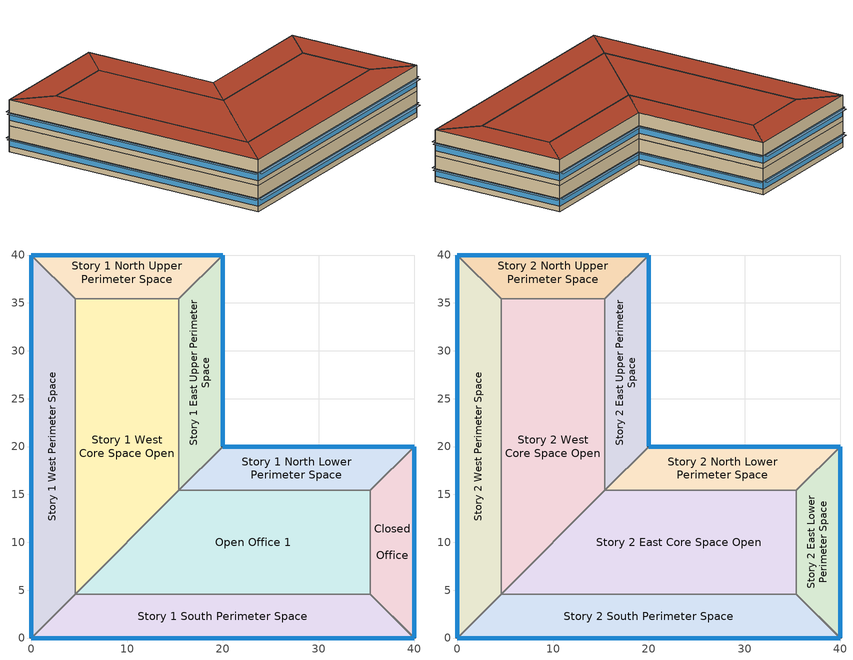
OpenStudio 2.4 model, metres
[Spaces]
Story 1 West Perimeter Space
 floor ground: 0,40 4.57,35.43 4.57,4.57 0,0 z0
 wall outside: 0,40 0,0 z0:3.8
 wall to Story 1 North Upper Perimeter Space: 4.57,35.43 0,40 z0:3.8
 wall to Story 1 West Core Space Open: 4.57,4.57 4.57,35.43 z0:3.8
 wall to Story 1 South Perimeter Space: 0,0 4.57,4.57 z0:3.8
 window: 0,39.97 0,0.03 z0.76:1.9
Story 1 North Upper Perimeter Space
 floor ground: 20,40 15.43,35.43 4.57,35.43 0,40 z0
 wall outside: 20,40 0,40 z0:3.8
 wall to Story 1 East Upper Perimeter Space: 15.43,35.43 20,40 z0:3.8
 wall to Story 1 West Core Space Open: 4.57,35.43 15.43,35.43 z0:3.8
 window: 19.97,40 0.03,40 z0.76:1.9
Story 1 East Upper Perimeter Space
 floor ground: 20,40 20,20 15.43,15.43 15.43,35.43 z0
 wall outside: 20,20 20,40 z0:3.8
 wall to Story 1 North Lower Perimeter Space: 15.43,15.43 20,20 z0:3.8
 wall to Story 1 West Core Space Open: 15.43,35.43 15.43,15.43 z0:3.8
 window: 20,20.03 20,39.97 z0.76:1.9
Story 1 North Lower Perimeter Space
 floor ground: 40,20 35.43,15.43 15.43,15.43 20,20 z0
 wall outside: 40,20 20,20 z0:3.8
 wall to Closed Office: 35.43,15.43 40,20 z0:3.8
 wall to Open Office 1: 15.43,15.43 35.43,15.43 z0:3.8
 window: 39.97,20 20.03,20 z0.76:1.9
Closed Office
 floor ground: 40,20 40,0 35.43,4.57 35.43,15.43 z0
 wall outside: 40,0 40,20 z0:3.8
 wall to Story 1 South Perimeter Space: 35.43,4.57 40,0 z0:3.8
 wall to Open Office 1: 35.43,15.43 35.43,4.57 z0:3.8
 window: 40,0.03 40,19.97 z0.76:1.9
Story 1 South Perimeter Space
 floor ground: 35.43,4.57 40,0 0,0 4.57,4.57 z0
 wall outside: 0,0 40,0 z0:3.8
 wall to Open Office 1: 35.43,4.57 4.57,4.57 z0:3.8
 window: 0.03,0 39.97,0 z0.76:1.9
Story 1 West Core Space Open
 floor ground: 15.43,35.43 15.43,15.43 4.57,4.57 4.57,35.43 z0
 wall to Open Office 1: 4.57,4.57 15.43,15.43 z0:3.8
Open Office 1
 floor ground: 35.43,15.43 35.43,4.57 4.57,4.57 15.43,15.43 z0
Story 2 West Perimeter Space
 floor to Story 1 West Perimeter Space: 0,40 4.57,35.43 4.57,4.57 0,0 z3.8
 wall outside: 0,40 0,0 z3.8:7.6
 wall to Story 2 North Upper Perimeter Space: 4.57,35.43 0,40 z3.8:7.6
 wall to Story 2 West Core Space Open: 4.57,4.57 4.57,35.43 z3.8:7.6
 wall to Story 2 South Perimeter Space: 0,0 4.57,4.57 z3.8:7.6
 window: 0,39.97 0,0.03 z4.56:5.7
 roof outside: 0,0 4.57,4.57 4.57,35.43 0,40 z7.6
Story 2 North Upper Perimeter Space
 floor to Story 1 North Upper Perimeter Space: 20,40 15.43,35.43 4.57,35.43 0,40 z3.8
 wall outside: 20,40 0,40 z3.8:7.6
 wall to Story 2 East Upper Perimeter Space: 15.43,35.43 20,40 z3.8:7.6
 wall to Story 2 West Core Space Open: 4.57,35.43 15.43,35.43 z3.8:7.6
 window: 19.97,40 0.03,40 z4.56:5.7
 roof outside: 15.43,35.43 20,40 0,40 4.57,35.43 z7.6
Story 2 East Upper Perimeter Space
 floor to Story 1 East Upper Perimeter Space: 20,40 20,20 15.43,15.43 15.43,35.43 z3.8
 wall outside: 20,20 20,40 z3.8:7.6
 wall to Story 2 North Lower Perimeter Space: 15.43,15.43 20,20 z3.8:7.6
 wall to Story 2 West Core Space Open: 15.43,35.43 15.43,15.43 z3.8:7.6
 window: 20,20.03 20,39.97 z4.56:5.7
 roof outside: 15.43,15.43 20,20 20,40 15.43,35.43 z7.6
Story 2 North Lower Perimeter Space
 floor to Story 1 North Lower Perimeter Space: 40,20 35.43,15.43 15.43,15.43 20,20 z3.8
 wall outside: 40,20 20,20 z3.8:7.6
 wall to Story 2 East Lower Perimeter Space: 35.43,15.43 40,20 z3.8:7.6
 wall to Story 2 East Core Space Open: 15.43,15.43 35.43,15.43 z3.8:7.6
 window: 39.97,20 20.03,20 z4.56:5.7
 roof outside: 35.43,15.43 40,20 20,20 15.43,15.43 z7.6
Story 2 East Lower Perimeter Space
 floor to Closed Office: 40,20 40,0 35.43,4.57 35.43,15.43 z3.8
 wall outside: 40,0 40,20 z3.8:7.6
 wall to Story 2 South Perimeter Space: 35.43,4.57 40,0 z3.8:7.6
 wall to Story 2 East Core Space Open: 35.43,15.43 35.43,4.57 z3.8:7.6
 window: 40,0.03 40,19.97 z4.56:5.7
 roof outside: 40,0 40,20 35.43,15.43 35.43,4.57 z7.6
Story 2 South Perimeter Space
 floor to Story 1 South Perimeter Space: 35.43,4.57 40,0 0,0 4.57,4.57 z3.8
 wall outside: 0,0 40,0 z3.8:7.6
 wall to Story 2 East Core Space Open: 35.43,4.57 4.57,4.57 z3.8:7.6
 window: 0.03,0 39.97,0 z4.56:5.7
 roof outside: 40,0 35.43,4.57 4.57,4.57 0,0 z7.6
Story 2 West Core Space Open
 floor to Story 1 West Core Space Open: 15.43,35.43 15.43,15.43 4.57,4.57 4.57,35.43 z3.8
 wall to Story 2 East Core Space Open: 4.57,4.57 15.43,15.43 z3.8:7.6
 roof outside: 4.57,4.57 15.43,15.43 15.43,35.43 4.57,35.43 z7.6
Story 2 East Core Space Open
 floor to Open Office 1: 35.43,15.43 35.43,4.57 4.57,4.57 15.43,15.43 z3.8
 roof outside: 35.43,4.57 35.43,15.43 15.43,15.43 4.57,4.57 z7.6
shading: 39.97,-0.57 39.97,0 0.03,0 0.03,-0.57 z1.9; 19.97,40 19.97,40.57 0.03,40.57 0.03,40 z1.9; 20.57,20.03 20.57,39.97 20,39.97 20,20.03 z1.9; 19.97,40 19.97,40.57 0.03,40.57 0.03,40 z5.7; 40.57,0.03 40.57,19.97 40,19.97 40,0.03 z1.9; 39.97,20 39.97,20.57 20.03,20.57 20.03,20 z5.7; 20.57,20.03 20.57,39.97 20,39.97 20,20.03 z5.7; 40.57,0.03 40.57,19.97 40,19.97 40,0.03 z5.7; 39.97,-0.57 39.97,0 0.03,0 0.03,-0.57 z5.7; 0,0.03 0,39.97 -0.57,39.97 -0.57,0.03 z1.9; 39.97,20 39.97,20.57 20.03,20.57 20.03,20 z1.9; 0,0.03 0,39.97 -0.57,39.97 -0.57,0.03 z5.7
[Building]
Building 1: Space Type=189.1-2009 - Office - OpenOffice - CZ4-8; Default Construction Set=EB_189.1-2009 - CZ1 - Office 1; Default Schedule Set=EB_189.1-2009 - Office - ClosedOffice - CZ1-3 Schedule Set 1; Standards Building Type=Office
[Site]
ISTANBUL: Latitude {deg}=40.97; Longitude {deg}=28.82; Time Zone {hr}=2; Elevation {m}=37
[ClimateZones]
Climate Zone Institution Name 1=ASHRAE; Climate Zone Document Name 1=ANSI/ASHRAE Standard 169; Climate Zone Document Year 1=2006; Climate Zone Value 1=3C; Climate Zone Institution Name 2=CEC; Climate Zone Document Name 2=California Climate Zone Descriptions; Climate Zone Document Year 2=1995; Climate Zone Value 2=13
[SizingPeriod:DesignDay] Sky Clearness=0; Rain Indicator=0; Snow Indicator=0; Day of Month=21; Daylight Saving Time Indicator=0; Dry-Bulb Temperature Range Modifier Type=DefaultMultipliers
Name | Maximum Dry-Bulb Temperature {C} | Daily Dry-Bulb Temperature Range {deltaC} | Humidity Indicating Conditions at Maximum Dry-Bulb | Barometric Pressure {Pa} | Wind Speed {m/s} | Wind Direction {deg} | Month | Day Type | Humidity Indicating Type | Solar Model Indicator | ASHRAE Taub | ASHRAE Taud
BERLIN Ann Clg .4% Condns Enth=>MDB | 27 | 9.2 | 57900 | 100738 | 3.7 | 150 | 7 | SummerDesignDay | Enthalpy | ASHRAETau | 0.484 | 1.888
BERLIN Ann Clg .4% Condns DP=>MDB | 22.1 | 9.2 | 18 | 100738 | 3.7 | 150 | 7 | SummerDesignDay | Dewpoint | ASHRAETau | 0.484 | 1.888
BERLIN Ann Clg .4% Condns WB=>MDB | 26.9 | 9.2 | 20.1 | 100738 | 3.7 | 150 | 7 | SummerDesignDay | Wetbulb | ASHRAETau | 0.484 | 1.888
BERLIN Ann Clg .4% Condns DB=>MWB | 30 | 9.2 | 18.9 | 100738 | 3.7 | 150 | 7 | SummerDesignDay | Wetbulb | ASHRAETau | 0.484 | 1.888
BERLIN Ann Htg Wind 99.6% Condns WS=>MCDB | 6.3 | 0 | 6.3 | 100738 | 12.8 | 100 | 2 | WinterDesignDay | Wetbulb | ASHRAEClearSky
BERLIN Ann Hum_n 99.6% Condns DP=>MCDB | -10.8 | 0 | -15 | 100738 | 3.3 | 100 | 2 | WinterDesignDay | Dewpoint | ASHRAEClearSky
BERLIN Ann Htg 99.6% Condns DB | -11.8 | 0 | -11.8 | 100738 | 3.3 | 100 | 2 | WinterDesignDay | Wetbulb | ASHRAEClearSky
ISTANBUL Ann Clg .4% Condns Enth=>MDB | 27.5 | 7.7 | 73600 | 100881 | 5.8 | 30 | 8 | SummerDesignDay | Enthalpy | ASHRAETau | 0.47 | 1.973
ISTANBUL Ann Clg .4% Condns DP=>MDB | 26.2 | 7.7 | 23.2 | 100881 | 5.8 | 30 | 8 | SummerDesignDay | Dewpoint | ASHRAETau | 0.47 | 1.973
ISTANBUL Ann Clg .4% Condns WB=>MDB | 27.6 | 7.7 | 24.3 | 100881 | 5.8 | 30 | 8 | SummerDesignDay | Wetbulb | ASHRAETau | 0.47 | 1.973
ISTANBUL Ann Clg .4% Condns DB=>MWB | 31.1 | 7.7 | 21.4 | 100881 | 5.8 | 30 | 8 | SummerDesignDay | Wetbulb | ASHRAETau | 0.47 | 1.973
ISTANBUL Ann Htg Wind 99.6% Condns WS=>MCDB | 1.3 | 0 | 1.3 | 100881 | 13.8 | 0 | 2 | WinterDesignDay | Wetbulb | ASHRAEClearSky
ISTANBUL Ann Hum_n 99.6% Condns DP=>MCDB | 0.6 | 0 | -7.2 | 100881 | 6.2 | 0 | 2 | WinterDesignDay | Dewpoint | ASHRAEClearSky
ISTANBUL Ann Htg 99.6% Condns DB | -2.6 | 0 | -2.6 | 100881 | 6.2 | 0 | 2 | WinterDesignDay | Wetbulb | ASHRAEClearSky
CAPE TOWN Ann Clg .4% Condns Enth=>MDB | 27.5 | 9.5 | 61200 | 100821 | 5.4 | 180 | 2 | SummerDesignDay | Enthalpy | ASHRAETau | 0.341 | 2.599
CAPE TOWN Ann Clg .4% Condns DP=>MDB | 22.6 | 9.5 | 19.1 | 100821 | 5.4 | 180 | 2 | SummerDesignDay | Dewpoint | ASHRAETau | 0.341 | 2.599
CAPE TOWN Ann Clg .4% Condns WB=>MDB | 27.4 | 9.5 | 21.1 | 100821 | 5.4 | 180 | 2 | SummerDesignDay | Wetbulb | ASHRAETau | 0.341 | 2.599
CAPE TOWN Ann Clg .4% Condns DB=>MWB | 31 | 9.5 | 19.4 | 100821 | 5.4 | 180 | 2 | SummerDesignDay | Wetbulb | ASHRAETau | 0.341 | 2.599
CAPE TOWN Ann Htg Wind 99.6% Condns WS=>MCDB | 13.9 | 0 | 13.9 | 100821 | 14.2 | 50 | 7 | WinterDesignDay | Wetbulb | ASHRAEClearSky
CAPE TOWN Ann Hum_n 99.6% Condns DP=>MCDB | 11.2 | 0 | 1 | 100821 | 1 | 50 | 7 | WinterDesignDay | Dewpoint | ASHRAEClearSky
CAPE TOWN Ann Htg 99.6% Condns DB | 3.8 | 0 | 3.8 | 100821 | 1 | 50 | 7 | WinterDesignDay | Wetbulb | ASHRAEClearSky
[DefaultConstructionSet] Interior Partition Construction=Interior Partition
Name | Default Exterior Surface Constructions | Default Interior Surface Constructions | Default Ground Contact Surface Constructions | Default Exterior SubSurface Constructions | Default Interior SubSurface Constructions
EB_189.1-2009 - CZ1 - Office 1 | Default Surface Constructions 1 | Default Surface Constructions 2 | Default Surface Constructions 3 | Default Sub Surface Constructions 1 | Default Sub Surface Constructions 2
EB_189.1-2009 - CZ1 - Open Office | Default Surface Constructions 22 | Default Surface Constructions 23 | Default Surface Constructions 24 | Default Sub Surface Constructions 15 | Default Sub Surface Constructions 16
EB_189.1-2009 - CZ1 - Office 2 | Default Surface Constructions 28 | Default Surface Constructions 29 | Default Surface Constructions 30 | Default Sub Surface Constructions 19 | Default Sub Surface Constructions 20
[DefaultSurfaceConstructions]
Name | Floor Construction | Wall Construction | Roof Ceiling Construction
Default Surface Constructions 1 | EB_Interior_and_exterior_Floor | EB_wall1_ASHRAE 189.1-2009 ExtWall Mass ClimateZone 7 | ASHRAE 189.1-2009 ExtRoof IEAD ClimateZone 1
Default Surface Constructions 2; Default Surface Constructions 29 | EB_Interior_and_exterior_Floor | Interior Wall | Interior Ceiling
Default Surface Constructions 3; Default Surface Constructions 24; Default Surface Constructions 30 | ExtSlabCarpet 4in ClimateZone 1-8 | ExtSlabCarpet 4in ClimateZone 1-8 | ExtSlabCarpet 4in ClimateZone 1-8
Default Surface Constructions 22 | ExtSlabCarpet 4in ClimateZone 1-8 |  | ASHRAE 189.1-2009 ExtRoof IEAD ClimateZone 1
Default Surface Constructions 23 | Interior Floor | Interior Wall | Interior Ceiling
Default Surface Constructions 28 | EB_Interior_and_exterior_Floor | EB_wall2_ASHRAE 189.1-2009 ExtWall Mass ClimateZone 8 | ASHRAE 189.1-2009 ExtRoof IEAD ClimateZone 1
[Construction]
ExtSlabCarpet 4in ClimateZone 1-8: MAT-CC05 4 HW CONCRETE, CP02 CARPET PAD
ASHRAE 189.1-2009 ExtRoof IEAD ClimateZone 1: Roof Membrane, Roof Insulation [18], Metal Decking
Interior Floor; EB_Interior_and_exterior_Floor: F16 Acoustic tile, F05 Ceiling air space resistance, M11 100mm lightweight concrete
Interior Wall: G01a 19mm gypsum board, F04 Wall air space resistance, G01a 19mm gypsum board
Interior Ceiling: M11 100mm lightweight concrete, F05 Ceiling air space resistance, F16 Acoustic tile
ASHRAE 189.1-2009 ExtWindow ClimateZone 1: Theoretical Glass [167]
Exterior Door: F08 Metal surface, I01 25mm insulation board
Interior Window: Clear 3mm
Interior Door; Interior Partition: G05 25mm wood
EB_wall1_ASHRAE 189.1-2009 ExtWall Mass ClimateZone 7: Metal Decking, 1IN Stucco, 8IN Concrete HW, I01 25mm insulation board, F04 Wall air space resistance, M11 100mm lightweight concrete, 1/2IN Gypsum
EB_wall2_ASHRAE 189.1-2009 ExtWall Mass ClimateZone 8: 1IN Stucco, 8IN Concrete HW, I01 25mm insulation board, M11 100mm lightweight concrete, 1/2IN Gypsum
[Material] Thermal Absorptance=0.9
Name | Roughness | Thickness {m} | Conductivity {W/m-K} | Density {kg/m3} | Specific Heat {J/kg-K} | Solar Absorptance | Visible Absorptance
MAT-CC05 4 HW CONCRETE | Rough | 0.1016 | 1.311 | 2240 | 836.8 | 0.85 | 0.85
1IN Stucco | Smooth | 0.0253 | 0.6918 | 1858 | 837 | 0.92 | 0.92
8IN Concrete HW | MediumRough | 0.2033 | 1.7296 | 2243 | 837 | 0.65 | 0.65
1/2IN Gypsum | Smooth | 0.0127 | 0.16 | 784.9 | 830 | 0.4 | 0.4
Roof Membrane | VeryRough | 0.0095 | 0.16 | 1121.29 | 1460 | 0.7 | 0.7
Roof Insulation [18] | MediumRough | 0.1693 | 0.049 | 265 | 836.8 | 0.7 | 0.7
Metal Decking | MediumSmooth | 0.0015 | 45.006 | 7680 | 418.4 | 0.6 | 0.6
F16 Acoustic tile | MediumSmooth | 0.0191 | 0.06 | 368 | 590 | 0.3 | 0.3
M11 100mm lightweight concrete | MediumRough | 0.1016 | 0.53 | 1280 | 840 | 0.5 | 0.5
G01a 19mm gypsum board | MediumSmooth | 0.019 | 0.16 | 800 | 1090 | 0.4 | 0.4
F08 Metal surface | Smooth | 0.0008 | 45.28 | 7824 | 500 | 0.7 | 0.7
I01 25mm insulation board | MediumRough | 0.0254 | 0.03 | 43 | 1210 | 0.6 | 0.6
G05 25mm wood | MediumSmooth | 0.0254 | 0.15 | 608 | 1630 | 0.5 | 0.5
[Material:NoMass]
CP02 CARPET PAD: Roughness=Smooth; Thermal Resistance {m2-K/W}=0.1; Thermal Absorptance=0.9; Solar Absorptance=0.8; Visible Absorptance=0.8
[Material:AirGap]
Name | Thermal Resistance {m2-K/W}
F05 Ceiling air space resistance | 0.18
F04 Wall air space resistance | 0.15
[DefaultSubSurfaceConstructions]
Name | Fixed Window Construction | Operable Window Construction | Door Construction | Tubular Daylight Dome Construction | Tubular Daylight Diffuser Construction
Default Sub Surface Constructions 1; Default Sub Surface Constructions 15; Default Sub Surface Constructions 19 | ASHRAE 189.1-2009 ExtWindow ClimateZone 1 | ASHRAE 189.1-2009 ExtWindow ClimateZone 1 | Exterior Door | Interior Window | Interior Window
Default Sub Surface Constructions 2; Default Sub Surface Constructions 16; Default Sub Surface Constructions 20 | Interior Window | Interior Window | Interior Door
[WindowMaterial:Glazing] Optical Data Type=SpectralAverage; Thickness {m}=0.003; Back Side Solar Reflectance at Normal Incidence=0; Back Side Visible Reflectance at Normal Incidence=0; Infrared Transmittance at Normal Incidence=0; Dirt Correction Factor for Solar and Visible Transmittance=1; Solar Diffusing=No
Name | Solar Transmittance at Normal Incidence | Front Side Solar Reflectance at Normal Incidence | Visible Transmittance at Normal Incidence | Front Side Visible Reflectance at Normal Incidence | Front Side Infrared Hemispherical Emissivity | Back Side Infrared Hemispherical Emissivity | Conductivity {W/m-K}
Theoretical Glass [167] | 0.2374 | 0.7126 | 0.2512 | 0.6988 | 0.985 | 0.985 | 2.1073
Clear 3mm | 0.837 | 0.075 | 0.898 | 0.081 | 0.84 | 0.84 | 0.9
[WindowMaterial:Blind]
Window Material Blind 1: Slat Width {m}=0.025; Slat Separation {m}=0.01875; Front Side Slat Beam Solar Reflectance=0.5; Back Side Slat Beam Solar Reflectance=0.5; Front Side Slat Diffuse Solar Reflectance=0.5; Back Side Slat Diffuse Solar Reflectance=0.5; Slat Beam Visible Transmittance=0
[SpaceType] Standards Building Type=Office
Name | Default Construction Set | Default Schedule Set | Design Specification Outdoor Air Object | Standards Space Type
189.1-2009 - Office - BreakRoom - CZ1-3 | EB_189.1-2009 - CZ1 - Office 1 | EB_189.1-2009 - Office - BreakRoom - CZ1-3 Schedule Set 1 | 189.1-2009 - Office - BreakRoom - CZ1-3 Ventilation | BreakRoom
189.1-2009 - Office - ClosedOffice - CZ1-3 | EB_189.1-2009 - CZ1 - Office 1 | EB_189.1-2009 - Office - ClosedOffice - CZ1-3 Schedule Set 1 | 189.1-2009 - Office - ClosedOffice - CZ1-3 Ventilation | ClosedOffice
189.1-2009 - Office - OpenOffice - CZ1-3 | EB_189.1-2009 - CZ1 - Open Office | EB_189.1-2009 - Office - ClosedOffice - CZ1-3 Schedule Set 1 | 189.1-2009 - Office - OpenOffice - CZ1-3 Ventilation | OpenOffice
189.1-2009 - Office - Restroom - CZ1-3 | EB_189.1-2009 - CZ1 - Office 1 | EB_189.1-2009 - Office - Restroom - CZ1-3 Schedule Set 1 | 189.1-2009 - Office - Restroom - CZ1-3 Ventilation | Restroom
189.1-2009 - Office - Stair - CZ1-3 | EB_189.1-2009 - CZ1 - Office 1 | 189.1-2009 - Office - Stair - CZ1-3 Schedule Set | 189.1-2009 - Office - Stair - CZ1-3 Ventilation | Stair
189.1-2009 - Office - OpenOffice - CZ4-8 | EB_189.1-2009 - CZ1 - Open Office | EB_189.1-2009 - Office - ClosedOffice - CZ1-3 Schedule Set 1 | 189.1-2009 - Office - OpenOffice - CZ4-8 Ventilation | OpenOffice
[DefaultScheduleSet] Lighting Schedule=Office Bldg Light; Infiltration Schedule=Office Infil Quarter On
Name | Hours of Operation Schedule | Number of People Schedule | People Activity Level Schedule | Electric Equipment Schedule
189.1-2009 - Office - Stair - CZ1-3 Schedule Set
EB_189.1-2009 - Office - ClosedOffice - CZ1-3 Schedule Set 1 | EB_Office Work Occ | EB_Office Work Occ | Office Activity 1 | Office Bldg Equip
EB_189.1-2009 - Office - BreakRoom - CZ1-3 Schedule Set 1 | EB_Break_Room_Activity | Office Misc Occ | Office Activity | Office Bldg Equip
EB_189.1-2009 - Office - Restroom - CZ1-3 Schedule Set 1 | EB_Restroom_Activity 1 | Office Misc Occ | Office Activity | Office Bldg Equip
[Lights:Definition] Design Level Calculation Method=Watts/Area
Name | Watts per Space Floor Area {W/m2}
189.1-2009 - Office - BreakRoom - CZ1-3 Lights Definition | 11.625
189.1-2009 - Office - ClosedOffice - CZ1-3 Lights Definition; 189.1-2009 - Office - OpenOffice - CZ1-3 Lights Definition; 189.1-2009 - Office - OpenOffice - CZ4-8 Lights Definition | 10.6563
189.1-2009 - Office - Restroom - CZ1-3 Lights Definition | 8.71877
189.1-2009 - Office - Stair - CZ1-3 Lights Definition | 5.81251
[Lights]
Name | Lights Definition | Space or SpaceType
189.1-2009 - Office - BreakRoom - CZ1-3 Lights | 189.1-2009 - Office - BreakRoom - CZ1-3 Lights Definition | 189.1-2009 - Office - BreakRoom - CZ1-3
189.1-2009 - Office - ClosedOffice - CZ1-3 Lights | 189.1-2009 - Office - ClosedOffice - CZ1-3 Lights Definition | 189.1-2009 - Office - ClosedOffice - CZ1-3
189.1-2009 - Office - OpenOffice - CZ1-3 Lights | 189.1-2009 - Office - OpenOffice - CZ1-3 Lights Definition | 189.1-2009 - Office - OpenOffice - CZ1-3
189.1-2009 - Office - Restroom - CZ1-3 Lights | 189.1-2009 - Office - Restroom - CZ1-3 Lights Definition | 189.1-2009 - Office - Restroom - CZ1-3
189.1-2009 - Office - Stair - CZ1-3 Lights | 189.1-2009 - Office - Stair - CZ1-3 Lights Definition | 189.1-2009 - Office - Stair - CZ1-3
189.1-2009 - Office - OpenOffice - CZ4-8 Lights | 189.1-2009 - Office - OpenOffice - CZ4-8 Lights Definition | 189.1-2009 - Office - OpenOffice - CZ4-8
[DesignSpecification:OutdoorAir] Outdoor Air Method=Sum
Name | Outdoor Air Flow per Person {m3/s-person} | Outdoor Air Flow per Floor Area {m3/s-m2}
189.1-2009 - Office - BreakRoom - CZ1-3 Ventilation | 0.00707921
189.1-2009 - Office - ClosedOffice - CZ1-3 Ventilation; 189.1-2009 - Office - OpenOffice - CZ1-3 Ventilation; 189.1-2009 - Office - OpenOffice - CZ4-8 Ventilation | 0.00943895
189.1-2009 - Office - Restroom - CZ1-3 Ventilation |  | 0.0048768
189.1-2009 - Office - Stair - CZ1-3 Ventilation |  | 0.000254
[People:Definition] Number of People Calculation Method=People/Area; Fraction Radiant=0.3
Name | People per Space Floor Area {person/m2}
189.1-2009 - Office - BreakRoom - CZ1-3 People Definition | 0.538196
189.1-2009 - Office - ClosedOffice - CZ1-3 People Definition | 0.0511286
189.1-2009 - Office - OpenOffice - CZ1-3 People Definition; 189.1-2009 - Office - OpenOffice - CZ4-8 People Definition | 0.0565105
189.1-2009 - Office - Restroom - CZ1-3 People Definition | 0.107639
[People]
Name | People Definition | Space or SpaceType
189.1-2009 - Office - BreakRoom - CZ1-3 People | 189.1-2009 - Office - BreakRoom - CZ1-3 People Definition | 189.1-2009 - Office - BreakRoom - CZ1-3
189.1-2009 - Office - ClosedOffice - CZ1-3 People | 189.1-2009 - Office - ClosedOffice - CZ1-3 People Definition | 189.1-2009 - Office - ClosedOffice - CZ1-3
189.1-2009 - Office - OpenOffice - CZ1-3 People | 189.1-2009 - Office - OpenOffice - CZ1-3 People Definition | 189.1-2009 - Office - OpenOffice - CZ1-3
189.1-2009 - Office - Restroom - CZ1-3 People | 189.1-2009 - Office - Restroom - CZ1-3 People Definition | 189.1-2009 - Office - Restroom - CZ1-3
189.1-2009 - Office - OpenOffice - CZ4-8 People | 189.1-2009 - Office - OpenOffice - CZ4-8 People Definition | 189.1-2009 - Office - OpenOffice - CZ4-8
[SpaceInfiltration:DesignFlowRate] Design Flow Rate Calculation Method=Flow/ExteriorArea
Name | Space or SpaceType | Flow per Exterior Surface Area {m3/s-m2}
189.1-2009 - Office - BreakRoom - CZ1-3 Infiltration | 189.1-2009 - Office - BreakRoom - CZ1-3 | 0.00030226
189.1-2009 - Office - ClosedOffice - CZ1-3 Infiltration | 189.1-2009 - Office - ClosedOffice - CZ1-3 | 0.00030226
189.1-2009 - Office - OpenOffice - CZ1-3 Infiltration | 189.1-2009 - Office - OpenOffice - CZ1-3 | 0.00030226
189.1-2009 - Office - Restroom - CZ1-3 Infiltration | 189.1-2009 - Office - Restroom - CZ1-3 | 0.00030226
189.1-2009 - Office - Stair - CZ1-3 Infiltration | 189.1-2009 - Office - Stair - CZ1-3 | 0.00030226
189.1-2009 - Office - OpenOffice - CZ4-8 Infiltration | 189.1-2009 - Office - OpenOffice - CZ4-8 | 0.000226568
[ElectricEquipment:Definition] Design Level Calculation Method=Watts/Area
Name | Watts per Space Floor Area {W/m2}
189.1-2009 - Office - BreakRoom - CZ1-3 Electric Equipment Definition | 48.007
189.1-2009 - Office - ClosedOffice - CZ1-3 Electric Equipment Definition | 6.8889
189.1-2009 - Office - OpenOffice - CZ1-3 Electric Equipment Definition; 189.1-2009 - Office - OpenOffice - CZ4-8 Electric Equipment Definition | 7.64238
189.1-2009 - Office - Restroom - CZ1-3 Electric Equipment Definition | 0.753474
[ElectricEquipment]
Name | Electric Equipment Definition | Space or SpaceType
189.1-2009 - Office - BreakRoom - CZ1-3 Electric Equipment | 189.1-2009 - Office - BreakRoom - CZ1-3 Electric Equipment Definition | 189.1-2009 - Office - BreakRoom - CZ1-3
189.1-2009 - Office - ClosedOffice - CZ1-3 Electric Equipment | 189.1-2009 - Office - ClosedOffice - CZ1-3 Electric Equipment Definition | 189.1-2009 - Office - ClosedOffice - CZ1-3
189.1-2009 - Office - OpenOffice - CZ1-3 Electric Equipment | 189.1-2009 - Office - OpenOffice - CZ1-3 Electric Equipment Definition | 189.1-2009 - Office - OpenOffice - CZ1-3
189.1-2009 - Office - Restroom - CZ1-3 Electric Equipment | 189.1-2009 - Office - Restroom - CZ1-3 Electric Equipment Definition | 189.1-2009 - Office - Restroom - CZ1-3
189.1-2009 - Office - OpenOffice - CZ4-8 Electric Equipment | 189.1-2009 - Office - OpenOffice - CZ4-8 Electric Equipment Definition | 189.1-2009 - Office - OpenOffice - CZ4-8
[ThermostatSetpoint:DualSetpoint] Heating Setpoint Temperature Schedule=Medium Office HtgSetp; Cooling Setpoint Temperature Schedule=Medium Office ClgSetp
Thermal Zone 2 Thermostat 1; Thermal Zone 3 Thermostat 1; Thermal Zone 4 Thermostat 1; Thermal Zone 5 Thermostat 1; Thermal Zone 6 Thermostat 1; Thermal Zone 1 Thermostat 1
[ShadingControl]
Shading Control 1: Shading Type=InteriorBlind; Shading Device Material=Window Material Blind 1
[BuildingStory] Nominal Floor to Floor Height {m}=3.8
Name | Nominal Z Coordinate {m}
Story 1; Story 2; Story 4; Story 6 | 0
Story 3; Story 5; Story 7 | 3.8
[Space]
Name | Space Type | Default Construction Set | Default Schedule Set | Building Story | Thermal Zone
Story 1 West Perimeter Space; Closed Office | 189.1-2009 - Office - ClosedOffice - CZ1-3 | EB_189.1-2009 - CZ1 - Office 2 | EB_189.1-2009 - Office - ClosedOffice - CZ1-3 Schedule Set 1 | Story 1 | Thermal Zone 1
Story 1 North Upper Perimeter Space; Story 1 North Lower Perimeter Space | 189.1-2009 - Office - Stair - CZ1-3 | EB_189.1-2009 - CZ1 - Office 2 | 189.1-2009 - Office - Stair - CZ1-3 Schedule Set | Story 1 | Thermal Zone 3
Story 1 East Upper Perimeter Space | 189.1-2009 - Office - Restroom - CZ1-3 | EB_189.1-2009 - CZ1 - Office 2 | EB_189.1-2009 - Office - Restroom - CZ1-3 Schedule Set 1 | Story 1 | Thermal Zone 5
Story 1 South Perimeter Space | 189.1-2009 - Office - BreakRoom - CZ1-3 | EB_189.1-2009 - CZ1 - Office 2 | EB_189.1-2009 - Office - BreakRoom - CZ1-3 Schedule Set 1 | Story 1 | Thermal Zone 6
Story 1 West Core Space Open; Open Office 1 | 189.1-2009 - Office - OpenOffice - CZ1-3 | EB_189.1-2009 - CZ1 - Open Office | EB_189.1-2009 - Office - ClosedOffice - CZ1-3 Schedule Set 1 | Story 1 | Thermal Zone 2
Story 2 West Perimeter Space; Story 2 North Upper Perimeter Space; Story 2 North Lower Perimeter Space; Story 2 East Lower Perimeter Space | 189.1-2009 - Office - ClosedOffice - CZ1-3 | EB_189.1-2009 - CZ1 - Office 2 | EB_189.1-2009 - Office - ClosedOffice - CZ1-3 Schedule Set 1 | Story 2 | Thermal Zone 1
Story 2 East Upper Perimeter Space | 189.1-2009 - Office - Restroom - CZ1-3 | EB_189.1-2009 - CZ1 - Office 2 | EB_189.1-2009 - Office - Restroom - CZ1-3 Schedule Set 1 | Story 2 | Thermal Zone 5
Story 2 South Perimeter Space | 189.1-2009 - Office - BreakRoom - CZ1-3 | EB_189.1-2009 - CZ1 - Office 2 | EB_189.1-2009 - Office - BreakRoom - CZ1-3 Schedule Set 1 | Story 2 | Thermal Zone 6
Story 2 West Core Space Open; Story 2 East Core Space Open | 189.1-2009 - Office - OpenOffice - CZ1-3 | EB_189.1-2009 - CZ1 - Open Office | EB_189.1-2009 - Office - ClosedOffice - CZ1-3 Schedule Set 1 | Story 2 | Thermal Zone 4
[ThermalZone] Use Ideal Air Loads=Yes
Name | Thermostat
Thermal Zone 1 | Thermal Zone 1 Thermostat 1
Thermal Zone 2 | Thermal Zone 2 Thermostat 1
Thermal Zone 3 | Thermal Zone 3 Thermostat 1
Thermal Zone 4 | Thermal Zone 4 Thermostat 1
Thermal Zone 5 | Thermal Zone 5 Thermostat 1
Thermal Zone 6 | Thermal Zone 6 Thermostat 1
[Sizing:Zone] Zone Cooling Design Supply Air Temperature Input Method=SupplyAirTemperature; Zone Cooling Design Supply Air Temperature {C}=14; Zone Cooling Design Supply Air Temperature Difference {deltaC}=11.11; Zone Heating Design Supply Air Temperature Input Method=SupplyAirTemperature; Zone Heating Design Supply Air Temperature {C}=40; Zone Heating Design Supply Air Temperature Difference {deltaC}=11.11; Zone Cooling Design Supply Air Humidity Ratio {kg-H2O/kg-air}=0.0085; Zone Heating Design Supply Air Humidity Ratio {kg-H2O/kg-air}=0.008; Cooling Design Air Flow Method=DesignDay; Heating Design Air Flow Method=DesignDay; Account for Dedicated Outdoor Air System=No; Dedicated Outdoor Air System Control Strategy=NeutralSupplyAir; Dedicated Outdoor Air Low Setpoint Temperature for Design {C}=autosize; Dedicated Outdoor Air High Setpoint Temperature for Design {C}=autosize
Thermal Zone 1; Thermal Zone 2; Thermal Zone 3; Thermal Zone 4; Thermal Zone 5; Thermal Zone 6
[Schedule:Ruleset]
Name | Default Day Schedule | Summer Design Day Schedule | Winter Design Day Schedule
Office Bldg Light | Office Bldg Light Default Schedule | Office Bldg Light Summer Design Day | Office Bldg Light Winter Design Day
Office Misc Occ | Office Bldg Occ Default Schedule 1 | Office Bldg Occ Summer Design Day 1 | Office Bldg Occ Winter Design Day 1
Office Activity | Office Activity Default Schedule | Office Activity Summer Design Day | Office Activity Winter Design Day
Office Infil Quarter On | Office Infil Quarter On Default Schedule | Office Infil Quarter On Summer Design Day | Office Infil Quarter On Winter Design Day
Office Bldg Equip | Office Bldg Equip Default Schedule | Office Bldg Equip Summer Design Day | Office Bldg Equip Winter Design Day
Medium Office HtgSetp | Medium Office HtgSetp Default Schedule | Medium Office HtgSetp Summer Design Day | Medium Office HtgSetp Winter Design Day
Medium Office ClgSetp | Medium Office ClgSetp Default Schedule | Medium Office ClgSetp Summer Design Day | Medium Office ClgSetp Winter Design Day
EB_Office Work Occ | Office Bldg Occ Default Schedule 3 | Office Bldg Occ Summer Design Day 3 | Office Bldg Occ Winter Design Day 3
Office Activity 1 | Office Activity Default Schedule 1 | Office Activity Summer Design Day 1 | Office Activity Winter Design Day 1
EB_Break_Room_Activity | Office Bldg Occ Default Schedule 4 | Office Bldg Occ Summer Design Day 4 | Office Bldg Occ Winter Design Day 4
EB_Restroom_Activity 1 | Office Bldg Occ Default Schedule 5 | Office Bldg Occ Summer Design Day 5 | Office Bldg Occ Winter Design Day 5
[Schedule:Day]
Office Bldg Light Default Schedule: 5, 0, 0.05, 7, 0, 0.1, 8, 0, 0.3, 17, 0, 0.9, 18, 0, 0.7, 20, 0, 0.5, 22, 0, 0.3, 23, 0, 0.1, 24, 0, 0.05
Office Bldg Light Summer Design Day; Office Infil Quarter On Rule 1 Day Schedule; Office Bldg Equip Summer Design Day: 24, 0, 1
Office Bldg Light Winter Design Day; Office Bldg Occ Winter Design Day 1; Office Bldg Occ Rule 1 Day Schedule 1; Office Bldg Equip Winter Design Day; Office Bldg Occ Winter Design Day 3; Office Bldg Occ Rule 1 Day Schedule 3; Office Bldg Occ Winter Design Day 4; Office Bldg Occ Rule 1 Day Schedule 4; Office Bldg Occ Winter Design Day 5; Office Bldg Occ Rule 1 Day Schedule 5: 24, 0, 0
Office Bldg Light Rule 1 Day Schedule: 24, 0, 0.05
Office Bldg Light Rule 2 Day Schedule: 6, 0, 0.05, 8, 0, 0.1, 14, 0, 0.5, 17, 0, 0.15, 24, 0, 0.05
Office Bldg Occ Default Schedule 1: 6, 0, 0, 7, 0, 0.1, 8, 0, 0.2, 20, 0, 0.4, 22, 0, 0.1, 24, 0, 0.05
Office Bldg Occ Summer Design Day 1; Office Bldg Occ Summer Design Day 3; Office Bldg Occ Summer Design Day 4; Office Bldg Occ Summer Design Day 5: 6, 0, 0, 22, 0, 1, 24, 0, 0.05
Office Bldg Occ Rule 2 Day Schedule 1: 6, 0, 0, 8, 0, 0.1, 14, 0, 0.25, 17, 0, 0.1, 24, 0, 0
Office Activity Default Schedule; Office Activity Summer Design Day; Office Activity Winter Design Day; Office Activity Default Schedule 1; Office Activity Summer Design Day 1; Office Activity Winter Design Day 1: 24, 0, 132
Office Infil Quarter On Default Schedule; Office Infil Quarter On Summer Design Day: 6, 0, 1, 22, 0, 0.25, 24, 0, 1
Office Infil Quarter On Winter Design Day; Office Infil Quarter On Rule 2 Day Schedule: 6, 0, 1, 18, 0, 0.25, 24, 0, 1
Office Bldg Equip Default Schedule: 8, 0, 0.4, 12, 0, 0.9, 13, 0, 0.8, 17, 0, 0.9, 18, 0, 0.8, 20, 0, 0.6, 22, 0, 0.5, 24, 0, 0.4
Office Bldg Equip Rule 1 Day Schedule: 24, 0, 0.3
Office Bldg Equip Rule 2 Day Schedule: 6, 0, 0.3, 8, 0, 0.4, 14, 0, 0.5, 17, 0, 0.35, 24, 0, 0.3
Medium Office HtgSetp Default Schedule: 6, 0, 15.6, 22, 0, 21, 24, 0, 15.6
Medium Office HtgSetp Summer Design Day; Medium Office HtgSetp Rule 1 Day Schedule: 24, 0, 15.6
Medium Office HtgSetp Winter Design Day: 24, 0, 21
Medium Office HtgSetp Rule 2 Day Schedule: 6, 0, 15.6, 18, 0, 21, 24, 0, 15.6
Medium Office ClgSetp Default Schedule; Medium Office ClgSetp Summer Design Day: 6, 0, 26.7, 22, 0, 24, 24, 0, 26.7
Medium Office ClgSetp Winter Design Day; Medium Office ClgSetp Rule 1 Day Schedule: 24, 0, 26.7
Medium Office ClgSetp Rule 2 Day Schedule: 6, 0, 26.7, 18, 0, 24, 24, 0, 26.7
Office Bldg Occ Default Schedule 3: 8, 0, 0, 12, 0, 0.85, 13, 0, 0.5, 16, 0, 0.85, 17, 0, 0.7, 18, 0, 0.140371, 24, 0, 0.05
Office Bldg Occ Rule 2 Day Schedule 3: 8, 0, 0, 12, 0, 0.235444, 13, 0, 0.100918, 24, 0, 0
Office Bldg Occ Default Schedule 4: 10, 0, 0, 11, 0, 0.354791, 12, 0, 0.0838419, 13, 0, 0.629638, 14, 0, 0.167661, 15, 0, 0.421066, 24, 0, 0
Office Bldg Occ Rule 2 Day Schedule 4; Office Bldg Occ Rule 2 Day Schedule 5: 9, 0, 0, 12, 0, 0.0919493, 24, 0, 0
Office Bldg Occ Default Schedule 5: 8, 0, 0, 16, 0, 0.148168, 24, 0, 0
[Schedule:Rule] Apply Monday=No; Apply Tuesday=No; Apply Wednesday=No; Apply Thursday=No; Apply Friday=No; Date Specification Type=DateRange; Start Month=1; Start Day=1; End Month=12; End Day=31
Name | Schedule Ruleset | Rule Order | Day Schedule | Apply Sunday | Apply Saturday
Office Bldg Light Rule 1 | Office Bldg Light | 0 | Office Bldg Light Rule 1 Day Schedule | Yes | No
Office Bldg Light Rule 2 | Office Bldg Light | 1 | Office Bldg Light Rule 2 Day Schedule | No | Yes
Office Misc Occ Rule 1 | Office Misc Occ | 0 | Office Bldg Occ Rule 1 Day Schedule 1 | Yes | No
Office Misc Occ Rule 2 | Office Misc Occ | 1 | Office Bldg Occ Rule 2 Day Schedule 1 | No | Yes
Office Infil Quarter On Rule 1 | Office Infil Quarter On | 0 | Office Infil Quarter On Rule 1 Day Schedule | Yes | No
Office Infil Quarter On Rule 2 | Office Infil Quarter On | 1 | Office Infil Quarter On Rule 2 Day Schedule | No | Yes
Office Bldg Equip Rule 1 | Office Bldg Equip | 0 | Office Bldg Equip Rule 1 Day Schedule | Yes | No
Office Bldg Equip Rule 2 | Office Bldg Equip | 1 | Office Bldg Equip Rule 2 Day Schedule | No | Yes
Medium Office HtgSetp Rule 1 | Medium Office HtgSetp | 0 | Medium Office HtgSetp Rule 1 Day Schedule | Yes | No
Medium Office HtgSetp Rule 2 | Medium Office HtgSetp | 1 | Medium Office HtgSetp Rule 2 Day Schedule | No | Yes
Medium Office ClgSetp Rule 1 | Medium Office ClgSetp | 0 | Medium Office ClgSetp Rule 1 Day Schedule | Yes | No
Medium Office ClgSetp Rule 2 | Medium Office ClgSetp | 1 | Medium Office ClgSetp Rule 2 Day Schedule | No | Yes
Office Work Occ Rule 5 | EB_Office Work Occ | 0 | Office Bldg Occ Rule 1 Day Schedule 3 | Yes | No
Office Work Occ Rule 6 | EB_Office Work Occ | 1 | Office Bldg Occ Rule 2 Day Schedule 3 | No | Yes
Office Work Occ Rule 7 | EB_Break_Room_Activity | 0 | Office Bldg Occ Rule 1 Day Schedule 4 | Yes | No
Office Work Occ Rule 8 | EB_Break_Room_Activity | 1 | Office Bldg Occ Rule 2 Day Schedule 4 | No | Yes
Office Work Occ Rule 9 | EB_Restroom_Activity 1 | 0 | Office Bldg Occ Rule 1 Day Schedule 5 | Yes | No
Office Work Occ Rule 10 | EB_Restroom_Activity 1 | 1 | Office Bldg Occ Rule 2 Day Schedule 5 | No | Yes
